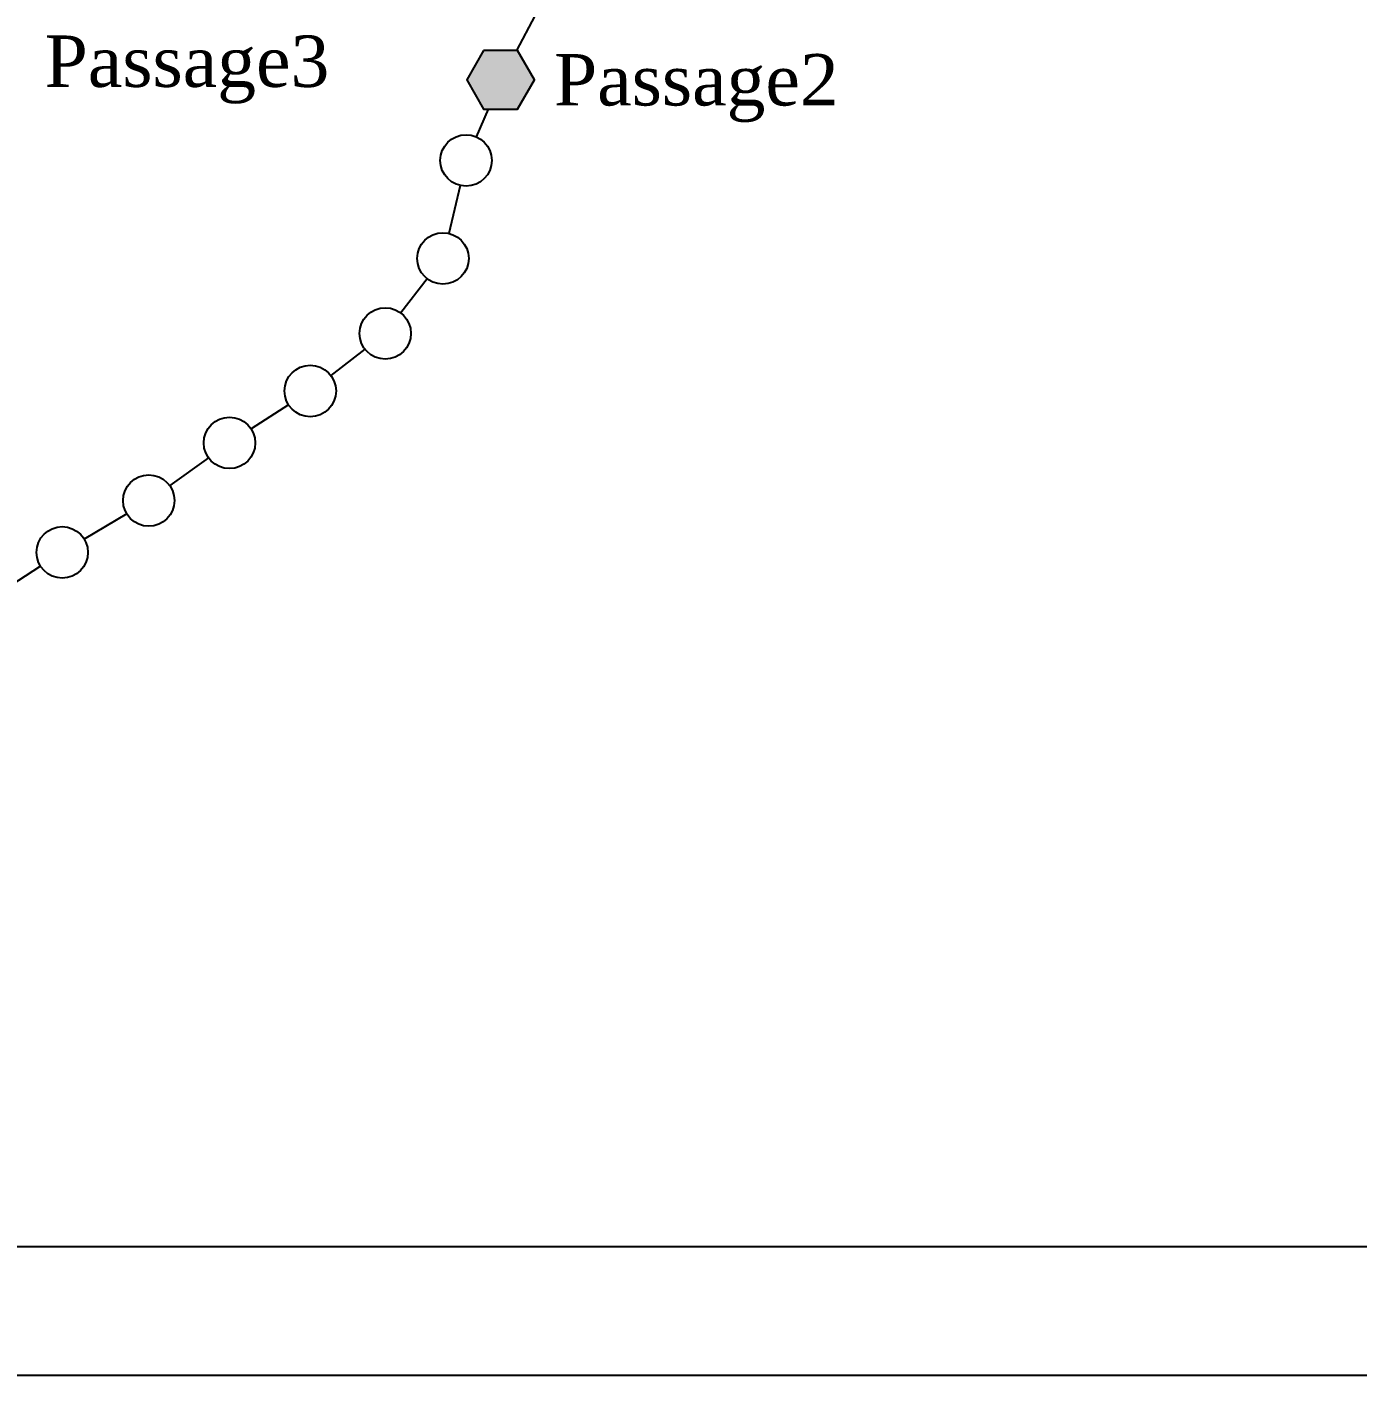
# Model space of a CAD drawing. Header units: metres. Extents: x -25 to 1525, y -25 to 1075.
# Drawn here: x 422.6 to 681.2, y -25 to 237.1 of the extents above; entities that cross this region are included whole.
import ezdxf
from ezdxf.enums import TextEntityAlignment as Align

# ---------------------------------------------------------------- set-up
doc = ezdxf.new("R2010")
doc.units = ezdxf.units.M
doc.header["$MEASUREMENT"] = 0
doc.layers.get('0').update_dxf_attribs({"linetype": 'CONTINUOUS'})
doc.layers.add('SMALLROAD', color=7, linetype='CONTINUOUS')
doc.layers.add('SPECPLACES', color=4, linetype='CONTINUOUS')
doc.styles.get("Standard").update_dxf_attribs({"font": 'times.ttf', "height": 10})

# ---------------------------------------------------------------- blocks, each defined once
blk = doc.blocks.new('*U10')
at = {"layer": 'SPECPLACES', "linetype": 'Continuous'}
for points in [[(508.11, 226.86), (521.31, 226.86), (511.41, 232.57)], [(518.01, 232.57), (511.41, 232.57), (521.31, 226.86)], [(521.31, 226.86), (508.11, 226.86), (518.01, 221.14)], [(511.41, 221.14), (518.01, 221.14), (508.11, 226.86)]]:
    blk.add_solid(points, dxfattribs=at)

msp = doc.modelspace()

# ---------------------------------------------------------------- linework, layer by layer
for points in [[(-25, -25), (1525, -25), (1525, 1075), (-25, 1075)], [(0, 0), (1500, 0), (1500, 1050), (0, 1050)]]:
    msp.add_lwpolyline(points, close=True)
at = {"layer": 'SMALLROAD'}
for p, q in [((521.33, 239.26), (517.77, 232.57)), ((512.26, 221.14), (509.96, 215.76)), ((506.84, 206.3), (504.64, 196.98)), ((500.45, 188.15), (495.33, 181.51)), ((488.32, 174.5), (481.66, 169.38)), ((473.49, 163.64), (466.2, 158.95)), ((457.92, 153.35), (450.36, 147.95)), ((442, 142.47), (433.75, 137.53)), ((425.26, 132.25), (417.97, 127.57))]:
    msp.add_line(p, q, dxfattribs=at)
for centre in [(507.98, 211.17), (503.5, 192.11), (492.28, 177.54), (477.7, 166.34), (461.99, 156.25), (446.29, 145.04), (429.46, 134.96)]:
    msp.add_circle(centre, 5, dxfattribs=at)
at = {"layer": 'SPECPLACES'}
msp.add_lwpolyline([(511.41, 232.57), (508.11, 226.86), (511.41, 221.14), (518.01, 221.14), (521.31, 226.86), (518.01, 232.57)], close=True, dxfattribs=at)

# ---------------------------------------------------------------- block references
at = {"layer": 'SPECPLACES', "linetype": 'Continuous'}
msp.add_blockref('*U10', (0, 0), dxfattribs=at)

# ---------------------------------------------------------------- texts
at = {"layer": 'SPECPLACES'}
for s, p in [(' Passage3', (422.26, 230.47)), (' Passage2', (521.31, 226.86))]:
    msp.add_text(s, height=10, dxfattribs=at).set_placement(p, align=Align.MIDDLE_LEFT)

doc.saveas('drawing.dxf')
